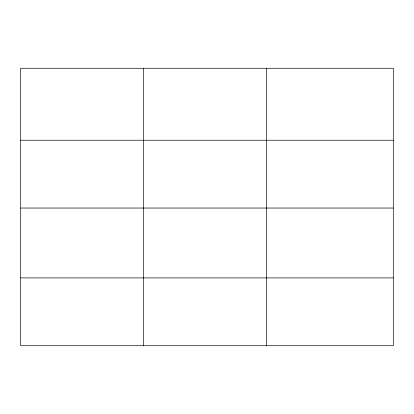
<?xml version="1.0" encoding="UTF-8"?>
<svg xmlns="http://www.w3.org/2000/svg" width="414" height="414" viewBox="0 0 414 414"><rect width="100%" height="100%" fill="white"/><g stroke="black" fill="none" stroke-linecap="round" stroke-linejoin="round"><path stroke-width="0.62" d="M393.3 208.04L393.3 68.279L20.7 68.279L20.7 345.721L393.3 345.721L393.3 208.04L20.7 208.04M20.7 140.227L393.3 140.227M20.7 277.908L393.3 277.908M266.616 68.279L266.616 345.721M143.658 68.279L143.658 345.721"/></g></svg>
